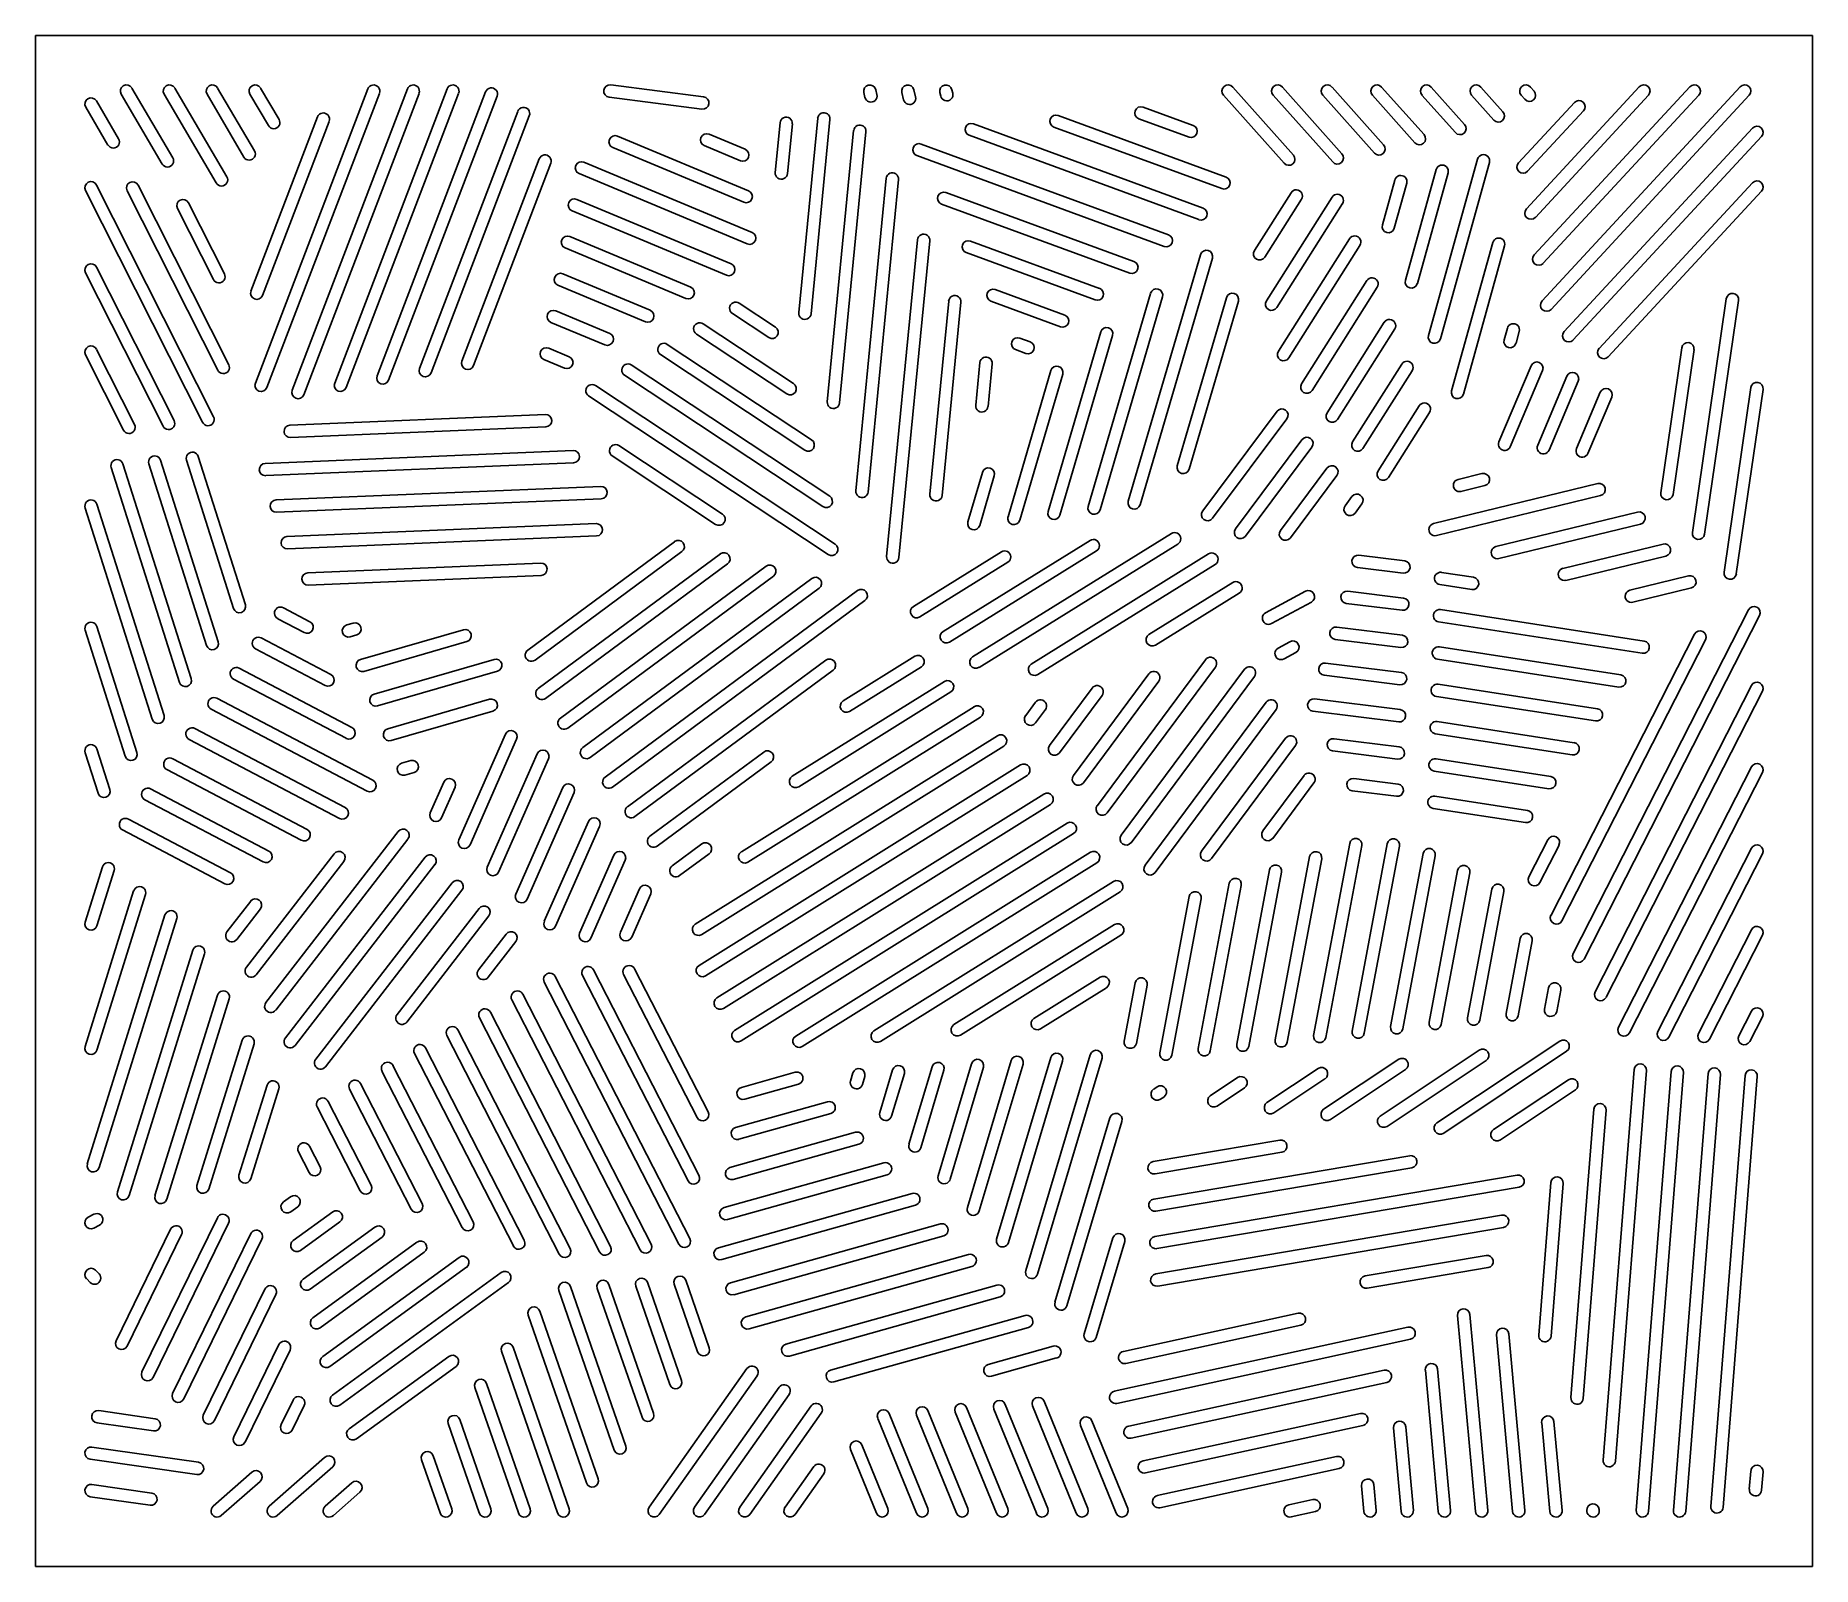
# Model space of a CAD drawing. Header units: inches. Extents: x 0 to 36, y 0 to 31.
import ezdxf

# ---------------------------------------------------------------- set-up
doc = ezdxf.new("R2010")
doc.units = ezdxf.units.IN
doc.layers.add('PROFILE', color=1, linetype='Continuous')
doc.layers.add('SLOTS', color=3, linetype='Continuous')

msp = doc.modelspace()

# ---------------------------------------------------------------- linework, layer by layer
at = {"layer": 'PROFILE'}
msp.add_lwpolyline([(0, 0), (36, 0), (36, 31), (0, 31)], close=True, dxfattribs=at)
at = {"layer": 'SLOTS'}
for p, q in [((1.949, 29.938), (2.78, 28.526)), ((2.819, 29.938), (3.875, 28.141)), ((3.689, 29.938), (4.437, 28.665)), ((4.454, 23.961), (6.732, 29.92)), ((4.559, 29.938), (4.933, 29.302)), ((5.202, 23.817), (7.535, 29.92)), ((6.061, 23.964), (8.338, 29.92)), ((11.652, 29.999), (13.533, 29.759)), ((17.023, 29.904), (17.046, 29.807)), ((17.794, 29.904), (17.829, 29.757)), ((18.565, 29.904), (18.582, 29.831)), ((24.255, 29.958), (25.485, 28.581)), ((25.261, 29.958), (26.467, 28.607)), ((26.266, 29.958), (27.311, 28.787)), ((27.271, 29.958), (28.131, 28.994)), ((28.276, 29.958), (28.951, 29.201)), ((29.281, 29.958), (29.73, 29.455)), ((30.204, 27.489), (32.492, 29.96)), ((30.286, 29.958), (30.36, 29.875)), ((30.363, 26.557), (33.514, 29.96)), ((30.523, 25.626), (34.536, 29.96)), ((1.468, 28.783), (1.017, 29.551)), ((1.233, 29.678), (1.684, 28.91)), ((2.564, 28.399), (1.734, 29.812)), ((3.66, 28.015), (2.604, 29.812)), ((4.222, 28.539), (3.474, 29.812)), ((4.718, 29.176), (4.344, 29.812)), ((6.966, 29.83), (4.688, 23.872)), ((7.769, 29.83), (5.435, 23.728)), ((8.572, 29.83), (6.295, 23.875)), ((6.92, 24.111), (9.118, 29.86)), ((9.352, 29.771), (7.154, 24.022)), ((13.501, 29.511), (11.621, 29.751)), ((16.803, 29.749), (16.78, 29.846)), ((17.586, 29.699), (17.551, 29.846)), ((18.339, 29.773), (18.322, 29.846)), ((22.437, 29.551), (23.455, 29.178)), ((25.298, 28.414), (24.069, 29.792)), ((26.28, 28.44), (25.074, 29.792)), ((27.125, 28.62), (26.079, 29.792)), ((27.945, 28.828), (27.084, 29.792)), ((28.765, 29.035), (28.089, 29.792)), ((29.543, 29.289), (29.095, 29.792)), ((30.045, 28.421), (31.176, 29.643)), ((30.174, 29.709), (30.1, 29.792)), ((32.675, 29.79), (30.388, 27.319)), ((33.698, 29.79), (30.547, 26.388)), ((34.72, 29.79), (30.706, 25.456)), ((4.365, 25.827), (5.712, 29.352)), ((5.946, 29.263), (4.598, 25.738)), ((7.779, 24.258), (9.77, 29.465)), ((10.004, 29.376), (8.013, 24.169)), ((14.986, 28.229), (15.084, 29.235)), ((15.333, 29.211), (15.235, 28.205)), ((15.463, 25.389), (15.846, 29.325)), ((16.095, 29.301), (15.712, 25.365)), ((19.001, 29.214), (23.655, 27.507)), ((20.719, 29.383), (24.121, 28.134)), ((23.369, 28.943), (22.351, 29.317)), ((31.359, 29.473), (30.228, 28.251)), ((11.79, 28.964), (14.446, 27.854)), ((13.646, 29.001), (14.375, 28.697)), ((16.041, 23.585), (16.575, 29.075)), ((16.824, 29.051), (16.29, 23.561)), ((17.944, 28.803), (22.954, 26.965)), ((23.569, 27.272), (18.915, 28.98)), ((24.035, 27.9), (20.633, 29.148)), ((30.971, 25.005), (34.783, 29.123)), ((34.967, 28.953), (31.154, 24.836)), ((8.639, 24.405), (10.205, 28.503)), ((14.349, 27.624), (11.693, 28.734)), ((14.279, 28.466), (13.549, 28.771)), ((22.868, 26.73), (17.858, 28.569)), ((28.221, 24.926), (29.214, 28.499)), ((10.439, 28.414), (8.872, 24.316)), ((14.42, 26.781), (11.011, 28.206)), ((11.108, 28.437), (14.516, 27.012)), ((16.619, 21.781), (17.235, 28.109)), ((17.484, 28.084), (16.868, 21.757)), ((27.754, 26.045), (28.377, 28.287)), ((28.618, 28.22), (27.995, 25.978)), ((29.455, 28.432), (28.462, 24.859)), ((3.383, 23.168), (1.013, 27.861)), ((1.237, 27.973), (3.607, 23.281)), ((3.691, 24.222), (1.855, 27.859)), ((2.078, 27.971), (3.914, 24.335)), ((18.443, 27.821), (22.254, 26.423)), ((24.695, 26.646), (25.436, 27.818)), ((24.937, 25.626), (26.267, 27.729)), ((27.287, 27.165), (27.54, 28.075)), ((27.78, 28.008), (27.527, 27.098)), ((31.679, 24.666), (34.783, 28.019)), ((34.967, 27.849), (31.862, 24.497)), ((3.603, 26.061), (2.876, 27.501)), ((3.099, 27.613), (3.826, 26.173)), ((13.996, 26.145), (10.869, 27.453)), ((10.965, 27.683), (14.093, 26.376)), ((22.168, 26.188), (18.357, 27.586)), ((25.647, 27.684), (24.906, 26.512)), ((26.479, 27.596), (25.149, 25.492)), ((13.176, 25.675), (10.727, 26.699)), ((10.823, 26.93), (13.273, 25.906)), ((17.243, 20.453), (17.867, 26.865)), ((18.116, 26.841), (17.492, 20.429)), ((18.943, 26.839), (21.553, 25.881)), ((25.18, 24.606), (26.62, 26.884)), ((26.831, 26.75), (25.391, 24.472)), ((28.688, 23.806), (29.522, 26.807)), ((29.763, 26.74), (28.929, 23.739)), ((1.237, 26.31), (2.806, 23.202)), ((21.467, 25.646), (18.857, 26.604)), ((22.138, 21.569), (23.602, 26.562)), ((23.842, 26.491), (22.378, 21.499)), ((2.583, 23.089), (1.013, 26.197)), ((12.356, 25.205), (10.584, 25.946)), ((10.681, 26.176), (12.452, 25.436)), ((25.65, 23.946), (26.973, 26.038)), ((14.256, 25.582), (14.992, 25.095)), ((18.119, 21.713), (18.5, 25.622)), ((18.749, 25.598), (18.368, 21.688)), ((20.767, 25.105), (19.357, 25.622)), ((19.443, 25.857), (20.853, 25.339)), ((21.326, 21.465), (22.592, 25.78)), ((22.832, 25.71), (21.566, 21.394)), ((23.131, 22.288), (24.129, 25.692)), ((24.369, 25.621), (23.371, 22.218)), ((27.184, 25.904), (25.861, 23.813)), ((33.569, 20.938), (34.254, 25.671)), ((34.502, 25.636), (33.816, 20.902)), ((10.539, 25.423), (11.632, 24.966)), ((14.855, 24.886), (14.118, 25.373)), ((11.536, 24.735), (10.442, 25.192)), ((15.22, 23.745), (13.389, 24.956)), ((13.527, 25.164), (15.358, 23.954)), ((19.942, 24.874), (20.152, 24.797)), ((20.514, 21.36), (21.581, 24.998)), ((21.821, 24.928), (20.754, 21.29)), ((26.166, 23.359), (27.325, 25.193)), ((27.537, 25.059), (26.378, 23.226)), ((29.753, 24.836), (29.819, 25.073)), ((30.06, 25.006), (29.994, 24.769)), ((1.783, 23.01), (1.013, 24.533)), ((1.237, 24.646), (2.006, 23.123)), ((10.396, 24.67), (10.812, 24.496)), ((15.586, 22.604), (12.661, 24.539)), ((12.799, 24.747), (15.724, 22.813)), ((20.066, 24.563), (19.856, 24.64)), ((32.927, 21.743), (33.353, 24.677)), ((33.6, 24.641), (33.175, 21.707)), ((10.715, 24.265), (10.3, 24.439)), ((15.951, 21.463), (11.932, 24.121)), ((12.07, 24.33), (16.089, 21.672)), ((19.048, 23.513), (19.132, 24.378)), ((19.381, 24.354), (19.297, 23.489)), ((19.702, 21.255), (20.57, 24.216)), ((20.81, 24.146), (19.941, 21.185)), ((26.682, 22.772), (27.678, 24.347)), ((27.889, 24.213), (26.894, 22.639)), ((29.647, 22.772), (30.3, 24.314)), ((30.531, 24.216), (29.878, 22.674)), ((11.342, 23.912), (16.199, 20.7)), ((30.433, 22.704), (31.025, 24.101)), ((31.255, 24.003), (30.663, 22.606)), ((31.219, 22.636), (31.702, 23.777)), ((34.21, 20.133), (34.751, 23.87)), ((34.999, 23.834), (34.457, 20.097)), ((16.061, 20.492), (11.204, 23.704)), ((27.199, 22.185), (28.031, 23.501)), ((31.932, 23.679), (31.449, 22.538)), ((5.154, 23.109), (10.329, 23.326)), ((10.339, 23.076), (5.164, 22.859)), ((23.646, 21.374), (25.152, 23.391)), ((25.352, 23.241), (23.846, 21.225)), ((28.242, 23.368), (27.41, 22.052)), ((11.82, 22.697), (13.917, 21.31)), ((24.311, 21.011), (25.658, 22.815)), ((1.771, 22.327), (3.153, 17.978)), ((3.464, 18.65), (2.296, 22.326)), ((2.534, 22.402), (3.702, 18.726)), ((4.013, 19.398), (3.059, 22.402)), ((3.297, 22.477), (4.251, 19.474)), ((4.653, 22.337), (10.89, 22.599)), ((10.9, 22.349), (4.664, 22.088)), ((13.779, 21.102), (11.682, 22.488)), ((25.858, 22.666), (24.511, 20.861)), ((2.914, 17.902), (1.533, 22.251)), ((18.889, 21.15), (19.184, 22.155)), ((19.424, 22.084), (19.129, 21.08)), ((25.222, 20.978), (26.164, 22.24)), ((26.365, 22.09), (25.422, 20.828)), ((28.82, 22.011), (29.304, 22.129)), ((4.873, 21.596), (11.451, 21.871)), ((11.462, 21.622), (4.884, 21.346)), ((26.532, 21.479), (26.671, 21.664)), ((28.324, 21.119), (31.649, 21.926)), ((31.708, 21.683), (28.383, 20.876)), ((29.363, 21.886), (28.879, 21.768)), ((2.365, 17.154), (1.006, 21.433)), ((1.244, 21.509), (2.603, 17.229)), ((26.871, 21.515), (26.732, 21.329)), ((29.587, 20.654), (32.458, 21.351)), ((5.093, 20.854), (11.357, 21.117)), ((18.985, 18.419), (23.011, 20.916)), ((32.517, 21.108), (29.646, 20.411)), ((11.368, 20.867), (5.104, 20.605)), ((9.971, 18.554), (12.947, 20.751)), ((13.095, 20.55), (10.119, 18.353)), ((17.785, 19.44), (19.568, 20.546)), ((18.385, 18.929), (21.364, 20.777)), ((21.496, 20.565), (18.517, 18.717)), ((23.143, 20.704), (19.117, 18.206)), ((30.943, 20.211), (32.973, 20.704)), ((5.514, 20.121), (10.233, 20.319)), ((10.184, 17.779), (13.874, 20.503)), ((14.022, 20.302), (10.333, 17.578)), ((10.634, 17.179), (14.801, 20.256)), ((19.7, 20.333), (17.917, 19.227)), ((20.174, 18.274), (23.767, 20.503)), ((23.899, 20.291), (20.305, 18.061)), ((27.708, 20.114), (26.78, 20.229)), ((26.81, 20.477), (27.739, 20.362)), ((33.032, 20.461), (31.002, 19.968)), ((10.243, 20.069), (5.525, 19.872)), ((14.949, 20.054), (10.782, 16.978)), ((11.087, 16.581), (15.728, 20.008)), ((15.876, 19.807), (11.235, 16.38)), ((22.558, 18.87), (24.256, 19.923)), ((29.096, 19.783), (28.448, 19.883)), ((28.486, 20.13), (29.134, 20.03)), ((32.3, 19.769), (33.488, 20.057)), ((33.547, 19.814), (32.359, 19.526)), ((11.54, 15.983), (16.655, 19.76)), ((16.803, 19.559), (11.688, 15.782)), ((24.387, 19.711), (22.689, 18.658)), ((24.921, 19.312), (25.73, 19.749)), ((25.849, 19.529), (25.04, 19.092)), ((27.685, 19.361), (26.555, 19.501)), ((26.585, 19.749), (27.716, 19.609)), ((5.444, 18.91), (4.907, 19.192)), ((5.023, 19.414), (5.56, 19.131)), ((6.304, 19.065), (6.437, 19.104)), ((32.551, 18.492), (28.425, 19.128)), ((28.463, 19.375), (32.59, 18.739)), ((31.149, 12.413), (34.705, 19.372)), ((34.928, 19.258), (31.372, 12.299)), ((1.816, 16.406), (1.006, 18.956)), ((1.244, 19.031), (2.054, 16.481)), ((4.574, 18.802), (5.985, 18.061)), ((6.507, 18.864), (6.374, 18.825)), ((6.582, 18.365), (8.67, 18.969)), ((8.739, 18.729), (6.651, 18.125)), ((25.175, 18.597), (25.414, 18.726)), ((27.663, 18.608), (26.33, 18.773)), ((26.361, 19.021), (27.694, 18.856)), ((30.703, 13.188), (33.61, 18.878)), ((33.833, 18.764), (30.925, 13.074)), ((5.869, 17.839), (4.458, 18.581)), ((6.86, 17.664), (9.289, 18.368)), ((16.361, 17.525), (17.814, 18.43)), ((21.512, 15.411), (23.703, 18.36)), ((25.533, 18.506), (25.294, 18.377)), ((32.078, 17.806), (28.403, 18.372)), ((28.441, 18.619), (32.116, 18.053)), ((4.125, 18.191), (6.409, 16.99)), ((9.358, 18.128), (6.929, 17.424)), ((11.993, 15.385), (16.009, 18.351)), ((16.158, 18.15), (12.141, 15.184)), ((17.946, 18.218), (16.493, 17.313)), ((21.028, 16.018), (22.555, 18.073)), ((23.903, 18.211), (21.713, 15.262)), ((21.996, 14.805), (24.495, 18.169)), ((24.696, 18.02), (22.197, 14.656)), ((27.64, 17.855), (26.105, 18.045)), ((26.136, 18.294), (27.671, 18.103)), ((6.293, 16.769), (4.009, 17.97)), ((15.331, 16), (18.413, 17.92)), ((18.546, 17.708), (15.463, 15.788)), ((20.544, 16.624), (21.408, 17.786)), ((22.756, 17.924), (21.229, 15.868)), ((28.418, 17.864), (31.643, 17.367)), ((31.596, 11.638), (34.764, 17.839)), ((34.986, 17.725), (31.818, 11.525)), ((6.718, 15.698), (3.56, 17.358)), ((3.676, 17.58), (6.834, 15.919)), ((7.137, 16.964), (9.198, 17.561)), ((9.267, 17.321), (7.207, 16.724)), ((14.3, 14.474), (19.013, 17.41)), ((20.06, 17.23), (20.26, 17.499)), ((20.461, 17.35), (20.261, 17.081)), ((21.608, 17.637), (20.745, 16.475)), ((22.48, 14.199), (24.933, 17.501)), ((25.134, 17.352), (22.681, 14.05)), ((27.618, 17.102), (25.88, 17.318)), ((25.911, 17.566), (27.649, 17.35)), ((31.605, 17.12), (28.38, 17.617)), ((3.228, 16.968), (6.275, 15.366)), ((19.145, 17.198), (14.432, 14.262)), ((28.396, 17.109), (31.17, 16.681)), ((6.159, 15.145), (3.111, 16.747)), ((8.575, 14.711), (9.519, 16.852)), ((9.747, 16.752), (8.804, 14.61)), ((13.366, 13.008), (19.486, 16.821)), ((19.618, 16.609), (13.498, 12.796)), ((23.624, 14.482), (25.326, 16.772)), ((25.526, 16.623), (23.825, 14.333)), ((26.308, 16.761), (27.626, 16.597)), ((31.132, 16.434), (28.358, 16.861)), ((1.267, 15.657), (1.006, 16.478)), ((1.244, 16.554), (1.505, 15.733)), ((2.779, 16.357), (5.5, 14.926)), ((7.415, 16.264), (7.6, 16.317)), ((9.153, 14.162), (10.163, 16.455)), ((10.392, 16.354), (9.381, 14.061)), ((12.446, 14.788), (14.753, 16.491)), ((14.902, 16.29), (12.594, 14.587)), ((13.442, 12.172), (19.957, 16.231)), ((27.596, 16.349), (26.277, 16.513)), ((28.373, 16.353), (30.697, 15.995)), ((5.384, 14.705), (2.663, 16.136)), ((7.669, 16.077), (7.485, 16.024)), ((7.997, 15.26), (8.271, 15.882)), ((20.089, 16.019), (13.574, 11.96)), ((24.864, 14.893), (25.699, 16.017)), ((25.9, 15.868), (25.065, 14.744)), ((26.706, 15.955), (27.604, 15.844)), ((30.659, 15.748), (28.335, 16.106)), ((32.07, 10.919), (34.764, 16.19)), ((34.986, 16.077), (32.293, 10.805)), ((4.609, 14.265), (2.214, 15.524)), ((2.33, 15.746), (4.725, 14.486)), ((8.5, 15.781), (8.226, 15.159)), ((9.73, 13.614), (10.681, 15.771)), ((10.91, 15.67), (9.959, 13.513)), ((13.803, 11.513), (20.428, 15.641)), ((27.573, 15.596), (26.675, 15.707)), ((28.351, 15.598), (30.224, 15.309)), ((1.881, 15.134), (3.95, 14.046)), ((20.56, 15.429), (13.935, 11.301)), ((30.186, 15.062), (28.313, 15.351)), ((3.834, 13.825), (1.765, 14.913)), ((4.667, 11.418), (7.348, 14.883)), ((10.308, 13.065), (11.2, 15.087)), ((11.428, 14.987), (10.537, 12.964)), ((14.164, 10.854), (20.899, 15.051)), ((21.032, 14.839), (14.296, 10.642)), ((4.272, 12.134), (6.049, 14.431)), ((7.545, 14.73), (4.865, 11.265)), ((11.022, 12.824), (11.718, 14.404)), ((12.899, 14.19), (13.497, 14.632)), ((13.646, 14.431), (13.047, 13.989)), ((15.4, 10.741), (21.371, 14.461)), ((25.894, 10.754), (26.625, 14.642)), ((26.87, 14.596), (26.14, 10.708)), ((26.674, 10.842), (27.386, 14.632)), ((27.632, 14.586), (26.92, 10.796)), ((27.454, 10.931), (28.113, 14.438)), ((30.256, 13.962), (30.642, 14.717)), ((30.865, 14.603), (30.479, 13.849)), ((32.869, 10.834), (34.764, 14.542)), ((34.986, 14.428), (33.092, 10.72)), ((1.006, 13.048), (1.354, 14.165)), ((1.593, 14.091), (1.244, 12.973)), ((6.247, 14.278), (4.47, 11.981)), ((5.061, 10.702), (7.894, 14.364)), ((8.092, 14.211), (5.259, 10.549)), ((11.947, 14.303), (11.25, 12.723)), ((21.503, 14.249), (15.533, 10.529)), ((24.335, 10.577), (24.997, 14.103)), ((25.243, 14.057), (24.58, 10.531)), ((25.114, 10.665), (25.811, 14.373)), ((26.057, 14.327), (25.36, 10.619)), ((28.359, 14.392), (27.699, 10.885)), ((28.233, 11.019), (28.811, 14.094)), ((29.057, 14.047), (28.479, 10.973)), ((5.676, 10.271), (8.441, 13.845)), ((8.639, 13.692), (5.874, 10.118)), ((11.849, 12.842), (12.236, 13.72)), ((16.984, 10.844), (21.842, 13.871)), ((23.555, 10.488), (24.183, 13.833)), ((24.429, 13.787), (23.801, 10.442)), ((29.013, 11.108), (29.503, 13.714)), ((1.006, 10.529), (1.988, 13.679)), ((2.227, 13.604), (1.244, 10.455)), ((3.878, 12.849), (4.359, 13.471)), ((7.325, 11.177), (8.988, 13.326)), ((12.465, 13.619), (12.078, 12.741)), ((21.974, 13.659), (17.116, 10.632)), ((22.775, 10.4), (23.37, 13.563)), ((23.615, 13.517), (23.021, 10.354)), ((29.749, 13.668), (29.259, 11.061)), ((1.049, 8.151), (2.622, 13.193)), ((2.861, 13.118), (1.288, 8.076)), ((4.556, 13.318), (4.076, 12.696)), ((9.185, 13.173), (7.523, 11.024)), ((18.606, 10.971), (21.859, 12.998)), ((8.974, 12.083), (9.534, 12.806)), ((9.732, 12.653), (9.172, 11.93)), ((21.991, 12.786), (18.738, 10.759)), ((29.793, 11.196), (30.078, 12.715)), ((30.324, 12.669), (30.039, 11.15)), ((33.689, 10.79), (34.764, 12.894)), ((34.986, 12.78), (33.912, 10.677)), ((1.658, 7.583), (3.185, 12.477)), ((3.423, 12.403), (1.896, 7.509)), ((10.53, 11.947), (13.257, 6.639)), ((13.219, 7.807), (11.081, 11.967)), ((11.304, 12.081), (13.441, 7.921)), ((13.403, 9.089), (11.915, 11.986)), ((12.138, 12.1), (13.625, 9.204)), ((20.228, 11.098), (21.566, 11.932)), ((2.42, 7.509), (3.686, 11.567)), ((9.872, 11.586), (12.471, 6.527)), ((13.034, 6.524), (10.307, 11.833)), ((21.698, 11.72), (20.36, 10.886)), ((22.057, 10.638), (22.278, 11.817)), ((22.524, 11.771), (22.303, 10.592)), ((30.573, 11.285), (30.654, 11.717)), ((30.9, 11.67), (30.818, 11.238)), ((3.925, 11.492), (2.659, 7.434)), ((9.215, 11.224), (11.651, 6.482)), ((12.249, 6.412), (9.65, 11.471)), ((34.509, 10.747), (34.764, 11.245)), ((8.557, 10.863), (10.831, 6.437)), ((11.429, 6.368), (8.992, 11.11)), ((34.986, 11.131), (34.732, 10.633)), ((3.271, 7.717), (4.188, 10.656)), ((4.427, 10.582), (3.51, 7.643)), ((7.899, 10.502), (9.902, 6.604)), ((10.608, 6.323), (8.335, 10.749)), ((27.244, 9.12), (29.25, 10.455)), ((28.392, 8.983), (30.881, 10.64)), ((7.242, 10.141), (8.868, 6.976)), ((9.68, 6.49), (7.677, 10.388)), ((17.696, 8.55), (18.163, 10.118)), ((18.288, 7.91), (18.965, 10.181)), ((19.204, 10.109), (18.527, 7.839)), ((18.879, 7.27), (19.766, 10.243)), ((20.006, 10.172), (19.119, 7.199)), ((19.471, 6.63), (20.567, 10.306)), ((20.807, 10.235), (19.711, 6.559)), ((20.063, 5.99), (21.367, 10.363)), ((21.607, 10.292), (20.302, 5.919)), ((24.948, 9.394), (25.986, 10.084)), ((26.096, 9.257), (27.618, 10.269)), ((29.388, 10.246), (27.383, 8.912)), ((31.02, 10.432), (28.531, 8.775)), ((4.121, 7.925), (4.69, 9.746)), ((6.584, 9.779), (7.833, 7.348)), ((8.645, 6.861), (7.019, 10.026)), ((14.301, 9.701), (15.39, 10.006)), ((15.457, 9.765), (14.368, 9.46)), ((16.512, 9.83), (16.561, 9.993)), ((16.8, 9.921), (16.752, 9.759)), ((17.104, 9.19), (17.362, 10.055)), ((17.602, 9.984), (17.344, 9.119)), ((18.403, 10.047), (17.935, 8.479)), ((23.801, 9.531), (24.354, 9.899)), ((26.124, 9.876), (25.087, 9.186)), ((27.756, 10.061), (26.235, 9.049)), ((29.54, 8.846), (31.058, 9.856)), ((31.758, 2.153), (32.386, 10.061)), ((32.635, 10.041), (32.008, 2.133)), ((32.43, 1.135), (33.135, 10.021)), ((33.384, 10.001), (32.679, 1.115)), ((33.182, 1.135), (33.884, 9.981)), ((34.134, 9.961), (33.432, 1.115)), ((33.941, 1.216), (34.634, 9.941)), ((34.883, 9.921), (34.19, 1.196)), ((4.928, 9.672), (4.36, 7.851)), ((5.927, 9.418), (6.799, 7.719)), ((7.611, 7.233), (6.362, 9.665)), ((14.184, 8.889), (16.044, 9.41)), ((22.653, 9.668), (22.722, 9.714)), ((22.861, 9.506), (22.791, 9.46)), ((24.492, 9.691), (23.939, 9.323)), ((31.196, 9.648), (29.678, 8.638)), ((6.577, 7.605), (5.704, 9.304)), ((16.111, 9.17), (14.251, 8.649)), ((20.654, 5.35), (21.768, 9.084)), ((22.008, 9.013), (20.894, 5.279)), ((31.107, 3.419), (31.57, 9.257)), ((31.819, 9.237), (31.356, 3.399)), ((14.067, 8.078), (16.615, 8.792)), ((5.543, 7.977), (5.327, 8.397)), ((5.549, 8.511), (5.765, 8.091)), ((16.683, 8.551), (14.135, 7.837)), ((22.641, 8.197), (25.209, 8.632)), ((22.659, 7.439), (27.842, 8.318)), ((25.25, 8.386), (22.682, 7.95)), ((13.951, 7.266), (17.187, 8.173)), ((17.255, 7.932), (14.018, 7.025)), ((22.677, 6.682), (30.015, 7.926)), ((27.883, 8.072), (22.7, 7.193)), ((30.057, 7.68), (22.718, 6.435)), ((30.455, 4.684), (30.7, 7.772)), ((30.949, 7.752), (30.704, 4.664)), ((5.022, 7.382), (5.167, 7.487)), ((5.314, 7.285), (5.169, 7.18)), ((13.834, 6.455), (17.759, 7.554)), ((17.827, 7.314), (13.901, 6.214)), ((1.068, 7.073), (1.183, 7.132)), ((1.298, 6.91), (1.182, 6.85)), ((2.156, 3.938), (3.684, 7.062)), ((3.909, 6.952), (2.381, 3.828)), ((5.221, 6.6), (6.021, 7.18)), ((6.167, 6.978), (5.368, 6.397)), ((5.42, 5.817), (6.874, 6.873)), ((14.078, 5.744), (18.331, 6.936)), ((22.695, 5.924), (29.701, 7.112)), ((29.743, 6.866), (22.736, 5.677)), ((1.631, 4.571), (2.736, 6.83)), ((2.96, 6.72), (1.855, 4.461)), ((2.777, 3.5), (4.361, 6.739)), ((4.586, 6.629), (3.002, 3.391)), ((7.021, 6.671), (5.567, 5.615)), ((5.619, 5.035), (7.728, 6.566)), ((18.399, 6.695), (14.145, 5.503)), ((21.246, 4.71), (21.826, 6.654)), ((22.066, 6.582), (21.486, 4.638)), ((7.875, 6.364), (5.766, 4.833)), ((5.818, 4.252), (8.582, 6.259)), ((14.388, 5.052), (18.903, 6.317)), ((26.938, 5.883), (29.387, 6.298)), ((1.109, 5.751), (1.036, 5.826)), ((1.214, 6), (1.288, 5.926)), ((8.729, 6.057), (5.964, 4.05)), ((6.016, 3.47), (9.436, 5.952)), ((13.175, 5.797), (13.65, 4.429)), ((18.971, 6.076), (14.455, 4.811)), ((29.429, 6.052), (26.979, 5.636)), ((3.398, 3.063), (4.647, 5.616)), ((4.871, 5.506), (3.623, 2.953)), ((9.583, 5.75), (6.163, 3.268)), ((11.723, 2.356), (10.601, 5.588)), ((10.837, 5.67), (11.959, 2.438)), ((12.287, 3.02), (11.38, 5.63)), ((11.616, 5.712), (12.523, 3.102)), ((12.85, 3.683), (12.159, 5.673)), ((12.395, 5.755), (13.086, 3.765)), ((13.414, 4.347), (12.938, 5.715)), ((15.204, 4.502), (19.475, 5.699)), ((19.543, 5.458), (15.272, 4.261)), ((11.16, 1.692), (9.981, 5.088)), ((10.217, 5.17), (11.396, 1.774)), ((16.108, 3.976), (20.047, 5.08)), ((22.039, 4.354), (25.581, 5.127)), ((29.172, 1.114), (28.809, 5.081)), ((29.058, 5.104), (29.421, 1.136)), ((20.114, 4.839), (16.176, 3.736)), ((21.856, 3.546), (27.804, 4.845)), ((25.635, 4.883), (22.092, 4.11)), ((29.925, 1.114), (29.598, 4.688)), ((29.847, 4.711), (30.174, 1.136)), ((4.019, 2.626), (4.932, 4.492)), ((5.157, 4.382), (4.244, 2.516)), ((10.577, 1.084), (9.441, 4.356)), ((9.677, 4.438), (10.813, 1.166)), ((19.301, 4.092), (20.619, 4.461)), ((27.858, 4.601), (21.91, 3.302)), ((6.353, 2.787), (8.373, 4.254)), ((8.52, 4.051), (6.5, 2.585)), ((12.43, 1.197), (14.413, 4.006)), ((20.686, 4.221), (19.368, 3.851)), ((22.147, 2.842), (27.323, 3.972)), ((28.419, 1.114), (28.157, 3.976)), ((28.406, 3.999), (28.668, 1.136)), ((9.783, 1.084), (8.901, 3.624)), ((9.137, 3.706), (10.019, 1.166)), ((14.617, 3.862), (12.634, 1.053)), ((13.348, 1.197), (15.064, 3.628)), ((27.376, 3.728), (22.2, 2.598)), ((4.975, 2.872), (5.218, 3.369)), ((5.442, 3.259), (5.199, 2.762)), ((15.268, 3.484), (13.552, 1.053)), ((14.266, 1.197), (15.715, 3.25)), ((19.647, 3.282), (20.507, 1.172)), ((21.086, 1.078), (20.2, 3.251)), ((20.432, 3.345), (21.317, 1.172)), ((2.39, 2.744), (1.245, 2.908)), ((1.28, 3.155), (2.425, 2.992)), ((8.989, 1.084), (8.361, 2.893)), ((8.597, 2.975), (9.225, 1.166)), ((15.919, 3.105), (14.47, 1.053)), ((17.846, 1.078), (17.063, 2.999)), ((17.295, 3.094), (18.078, 1.172)), ((18.656, 1.078), (17.847, 3.062)), ((18.079, 3.157), (18.887, 1.172)), ((19.466, 1.078), (18.632, 3.125)), ((18.863, 3.219), (19.697, 1.172)), ((20.276, 1.078), (19.416, 3.188)), ((21.402, 2.951), (22.127, 1.172)), ((22.437, 2.138), (26.841, 3.099)), ((30.678, 1.114), (30.514, 2.91)), ((30.763, 2.933), (30.927, 1.136)), ((21.895, 1.078), (21.171, 2.856)), ((26.894, 2.855), (22.49, 1.894)), ((27.666, 1.114), (27.511, 2.805)), ((27.76, 2.828), (27.915, 1.136)), ((3.265, 1.861), (1.107, 2.17)), ((1.143, 2.417), (3.3, 2.109)), ((4.733, 1.219), (5.857, 2.208)), ((8.195, 1.084), (7.821, 2.161)), ((8.057, 2.243), (8.431, 1.166)), ((17.036, 1.078), (16.51, 2.369)), ((16.741, 2.463), (17.268, 1.172)), ((22.727, 1.434), (26.359, 2.227)), ((3.598, 1.219), (4.384, 1.91)), ((6.022, 2.02), (4.898, 1.031)), ((15.184, 1.197), (15.765, 2.021)), ((15.97, 1.877), (15.388, 1.053)), ((26.413, 1.982), (22.781, 1.189)), ((34.721, 1.562), (34.75, 1.932)), ((35, 1.913), (34.97, 1.542)), ((1.143, 1.66), (2.355, 1.486)), ((4.549, 1.723), (3.763, 1.031)), ((5.869, 1.219), (6.407, 1.693)), ((6.573, 1.505), (6.034, 1.031)), ((26.913, 1.114), (26.865, 1.634)), ((27.114, 1.657), (27.162, 1.136)), ((2.32, 1.239), (1.107, 1.412)), ((25.389, 1.247), (25.878, 1.354)), ((25.931, 1.11), (25.442, 1.003)), ((31.432, 1.114), (31.43, 1.132)), ((31.679, 1.155), (31.681, 1.136))]:
    msp.add_line(p, q, dxfattribs=at)
for centre, start, end in [((1.842, 29.875), 30.4415, 210.4415), ((2.712, 29.875), 30.4415, 210.4415), ((3.582, 29.875), 30.4415, 210.4415), ((4.451, 29.875), 30.4415, 210.4415), ((6.849, 29.875), -20.9232, 159.0768), ((7.652, 29.875), -20.9232, 159.0768), ((8.455, 29.875), -20.9232, 159.0768), ((9.235, 29.816), -20.9232, 159.0768), ((11.637, 29.875), 82.7181, 262.7181), ((16.901, 29.875), 13.3827, 193.3827), ((17.672, 29.875), 13.3827, 193.3827), ((18.443, 29.875), 13.3827, 193.3827), ((24.162, 29.875), 41.7404, 221.7404), ((25.167, 29.875), 41.7404, 221.7404), ((26.172, 29.875), 41.7404, 221.7404), ((27.178, 29.875), 41.7404, 221.7404), ((28.183, 29.875), 41.7404, 221.7404), ((29.188, 29.875), 41.7404, 221.7404), ((30.193, 29.875), 41.7404, 221.7404), ((32.584, 29.875), -42.7997, 137.2003), ((33.606, 29.875), -42.7997, 137.2003), ((34.628, 29.875), -42.7997, 137.2003), ((1.125, 29.614), 30.4415, 210.4415), ((9.887, 29.421), -20.9232, 159.0768), ((13.517, 29.635), 262.7181, 442.7181), ((16.924, 29.778), -166.6173, 13.3827), ((17.707, 29.728), -166.6173, 13.3827), ((18.461, 29.802), -166.6173, 13.3827), ((22.394, 29.434), 69.8502, 249.8502), ((30.267, 29.792), -138.2596, 41.7404), ((31.268, 29.558), -42.7997, 137.2003), ((4.825, 29.239), 210.4415, 390.4415), ((5.829, 29.308), -20.9232, 159.0768), ((15.208, 29.223), -5.5592, 174.4408), ((15.97, 29.313), -5.5592, 174.4408), ((16.7, 29.063), -5.5592, 174.4408), ((18.958, 29.097), 69.8502, 249.8502), ((20.676, 29.265), 69.8502, 249.8502), ((23.412, 29.06), -110.1498, 69.8502), ((28.858, 29.118), -138.2596, 41.7404), ((29.637, 29.372), -138.2596, 41.7404), ((34.875, 29.038), -42.7997, 137.2003), ((1.576, 28.847), 210.4415, 390.4415), ((11.741, 28.849), 67.3155, 247.3155), ((13.597, 28.886), 67.3155, 247.3155), ((17.901, 28.686), 69.8502, 249.8502), ((28.038, 28.911), -138.2596, 41.7404), ((2.672, 28.462), 210.4415, 390.4415), ((4.33, 28.602), 210.4415, 390.4415), ((10.322, 28.458), -20.9232, 159.0768), ((11.059, 28.321), 67.3155, 247.3155), ((14.327, 28.581), 247.3155, 427.3155), ((25.391, 28.497), -138.2596, 41.7404), ((26.373, 28.523), -138.2596, 41.7404), ((27.218, 28.703), -138.2596, 41.7404), ((29.335, 28.465), -15.5384, 164.4616), ((3.768, 28.078), 210.4415, 390.4415), ((15.11, 28.217), 174.4408, 354.4408), ((17.359, 28.097), -5.5592, 174.4408), ((24.078, 28.017), -110.1498, 69.8502), ((27.66, 28.042), -15.5384, 164.4616), ((28.497, 28.253), -15.5384, 164.4616), ((30.137, 28.336), -222.7997, -42.7997), ((1.125, 27.917), 26.7977, 206.7977), ((1.966, 27.915), 26.7977, 206.7977), ((14.398, 27.739), 247.3155, 427.3155), ((18.4, 27.704), 69.8502, 249.8502), ((25.542, 27.751), -32.3059, 147.6941), ((26.373, 27.662), -32.3059, 147.6941), ((34.875, 27.934), -42.7997, 137.2003), ((2.987, 27.557), 26.7977, 206.7977), ((10.917, 27.568), 67.3155, 247.3155), ((23.612, 27.389), -110.1498, 69.8502), ((30.296, 27.404), -222.7997, -42.7997), ((14.468, 26.897), 247.3155, 427.3155), ((27.407, 27.132), 164.4616, 344.4616), ((10.775, 26.814), 67.3155, 247.3155), ((17.992, 26.853), -5.5592, 174.4408), ((18.9, 26.721), 69.8502, 249.8502), ((22.911, 26.847), -110.1498, 69.8502), ((23.722, 26.527), -16.344, 163.656), ((24.8, 26.579), 147.6941, 327.6941), ((26.726, 26.817), -32.3059, 147.6941), ((29.643, 26.774), -15.5384, 164.4616), ((1.125, 26.253), 26.7977, 206.7977), ((14.045, 26.261), 247.3155, 427.3155), ((22.211, 26.306), -110.1498, 69.8502), ((30.455, 26.472), -222.7997, -42.7997), ((3.715, 26.117), 206.7977, 386.7977), ((10.633, 26.061), 67.3155, 247.3155), ((27.078, 25.971), -32.3059, 147.6941), ((27.874, 26.012), 164.4616, 344.4616), ((4.482, 25.783), -200.9232, -20.9232), ((13.224, 25.791), 247.3155, 427.3155), ((14.187, 25.478), 56.5233, 236.5233), ((18.624, 25.61), -5.5592, 174.4408), ((19.4, 25.739), 69.8502, 249.8502), ((21.51, 25.764), -110.1498, 69.8502), ((22.712, 25.745), -16.344, 163.656), ((24.249, 25.657), -16.344, 163.656), ((25.043, 25.559), 147.6941, 327.6941), ((30.614, 25.541), -222.7997, -42.7997), ((34.378, 25.653), -8.2425, 171.7575), ((10.49, 25.308), 67.3155, 247.3155), ((12.404, 25.321), 247.3155, 427.3155), ((15.587, 25.377), 174.4408, 354.4408), ((20.81, 25.222), -110.1498, 69.8502), ((27.431, 25.126), -32.3059, 147.6941), ((11.584, 24.851), 247.3155, 427.3155), ((13.458, 25.06), 56.5233, 236.5233), ((14.924, 24.99), 236.5233, 416.5233), ((19.899, 24.757), 69.8502, 249.8502), ((21.701, 24.963), -16.344, 163.656), ((28.341, 24.892), 164.4616, 344.4616), ((29.939, 25.04), -15.5384, 164.4616), ((31.062, 24.92), -222.7997, -42.7997), ((1.125, 24.59), 26.7977, 206.7977), ((10.348, 24.554), 67.3155, 247.3155), ((10.764, 24.381), 247.3155, 427.3155), ((12.73, 24.643), 56.5233, 236.5233), ((19.257, 24.366), -5.5592, 174.4408), ((20.109, 24.68), -110.1498, 69.8502), ((25.285, 24.539), 147.6941, 327.6941), ((29.873, 24.803), 164.4616, 344.4616), ((31.771, 24.582), -222.7997, -42.7997), ((33.476, 24.659), -8.2425, 171.7575), ((3.803, 24.279), 206.7977, 386.7977), ((7.896, 24.214), -200.9232, -20.9232), ((8.755, 24.361), -200.9232, -20.9232), ((12.001, 24.225), 56.5233, 236.5233), ((20.69, 24.181), -16.344, 163.656), ((27.784, 24.28), -32.3059, 147.6941), ((30.416, 24.265), -22.9514, 157.0486), ((31.14, 24.052), -22.9514, 157.0486), ((4.571, 23.917), -200.9232, -20.9232), ((5.319, 23.772), -200.9232, -20.9232), ((6.178, 23.919), -200.9232, -20.9232), ((7.037, 24.066), -200.9232, -20.9232), ((11.273, 23.808), 56.5233, 236.5233), ((15.289, 23.849), 236.5233, 416.5233), ((25.756, 23.879), 147.6941, 327.6941), ((28.808, 23.772), 164.4616, 344.4616), ((31.817, 23.728), -22.9514, 157.0486), ((34.875, 23.852), -8.2425, 171.7575), ((16.165, 23.573), 174.4408, 354.4408), ((19.172, 23.501), 174.4408, 354.4408), ((25.252, 23.316), -36.7517, 143.2483), ((28.137, 23.435), -32.3059, 147.6941), ((1.894, 23.067), 206.7977, 386.7977), ((2.695, 23.146), 206.7977, 386.7977), ((3.495, 23.225), 206.7977, 386.7977), ((5.159, 22.984), 92.3987, 272.3987), ((10.334, 23.201), -87.6013, 92.3987), ((26.272, 23.292), 147.6941, 327.6941), ((11.751, 22.593), 56.5233, 236.5233), ((15.655, 22.708), 236.5233, 416.5233), ((25.758, 22.741), -36.7517, 143.2483), ((26.788, 22.705), 147.6941, 327.6941), ((29.763, 22.723), -202.9514, -22.9514), ((30.548, 22.655), -202.9514, -22.9514), ((1.652, 22.289), 17.6218, 197.6218), ((2.415, 22.364), 17.6218, 197.6218), ((3.178, 22.44), 17.6218, 197.6218), ((4.658, 22.212), 92.3987, 272.3987), ((10.895, 22.474), -87.6013, 92.3987), ((31.334, 22.587), -202.9514, -22.9514), ((19.304, 22.12), -16.344, 163.656), ((23.251, 22.253), -196.344, -16.344), ((26.264, 22.165), -36.7517, 143.2483), ((27.304, 22.118), 147.6941, 327.6941), ((28.85, 21.89), -256.357, -76.357), ((29.334, 22.007), -76.357, 103.643), ((11.457, 21.747), -87.6013, 92.3987), ((16.02, 21.568), 236.5233, 416.5233), ((16.743, 21.769), 174.4408, 354.4408), ((18.244, 21.7), 174.4408, 354.4408), ((26.771, 21.589), -36.7517, 143.2483), ((31.679, 21.805), -76.357, 103.643), ((33.051, 21.725), -188.2425, -8.2425), ((1.125, 21.471), 17.6218, 197.6218), ((4.878, 21.471), 92.3987, 272.3987), ((13.848, 21.206), 236.5233, 416.5233), ((19.821, 21.22), -196.344, -16.344), ((20.634, 21.325), -196.344, -16.344), ((21.446, 21.43), -196.344, -16.344), ((22.258, 21.534), -196.344, -16.344), ((23.746, 21.299), 143.2483, 323.2483), ((26.632, 21.404), 143.2483, 323.2483), ((32.487, 21.229), -76.357, 103.643), ((11.363, 20.992), -87.6013, 92.3987), ((19.009, 21.115), -196.344, -16.344), ((23.077, 20.81), -58.1834, 121.8166), ((24.411, 20.936), 143.2483, 323.2483), ((25.322, 20.903), 143.2483, 323.2483), ((28.353, 20.997), -256.357, -76.357), ((33.692, 20.92), -188.2425, -8.2425), ((5.099, 20.73), 92.3987, 272.3987), ((13.021, 20.651), -53.5601, 126.4399), ((13.948, 20.403), -53.5601, 126.4399), ((16.13, 20.596), 236.5233, 416.5233), ((19.634, 20.44), -58.1834, 121.8166), ((21.43, 20.671), -58.1834, 121.8166), ((23.833, 20.397), -58.1834, 121.8166), ((29.616, 20.532), -256.357, -76.357), ((33.003, 20.582), -76.357, 103.643), ((10.238, 20.194), -87.6013, 92.3987), ((14.875, 20.155), -53.5601, 126.4399), ((17.368, 20.441), 174.4408, 354.4408), ((26.795, 20.353), 82.9227, 262.9227), ((27.723, 20.238), 262.9227, 442.9227), ((30.973, 20.09), -256.357, -76.357), ((5.52, 19.997), 92.3987, 272.3987), ((15.802, 19.907), -53.5601, 126.4399), ((24.321, 19.817), -58.1834, 121.8166), ((28.467, 20.007), 81.2447, 261.2447), ((29.115, 19.907), -98.7553, 81.2447), ((33.518, 19.936), -76.357, 103.643), ((34.334, 20.115), -188.2425, -8.2425), ((4.132, 19.436), 197.6218, 377.6218), ((16.729, 19.659), -53.5601, 126.4399), ((25.789, 19.639), -61.6167, 118.3833), ((26.57, 19.625), 82.9227, 262.9227), ((27.701, 19.485), 262.9227, 442.9227), ((32.33, 19.647), -256.357, -76.357), ((34.816, 19.315), -27.0646, 152.9354), ((1.125, 18.994), 17.6218, 197.6218), ((4.965, 19.303), 62.2632, 242.2632), ((5.502, 19.02), -117.7368, 62.2632), ((6.472, 18.984), -73.8494, 106.1506), ((17.851, 19.333), -238.1834, -58.1834), ((24.98, 19.202), 118.3833, 298.3833), ((28.444, 19.251), 81.2447, 261.2447), ((3.583, 18.688), 197.6218, 377.6218), ((4.516, 18.692), 62.2632, 242.2632), ((6.339, 18.945), -253.8494, -73.8494), ((8.704, 18.849), -73.8494, 106.1506), ((18.451, 18.823), -238.1834, -58.1834), ((22.624, 18.764), -238.1834, -58.1834), ((25.473, 18.616), -61.6167, 118.3833), ((26.345, 18.897), 82.9227, 262.9227), ((27.678, 18.732), 262.9227, 442.9227), ((32.57, 18.616), -98.7553, 81.2447), ((33.722, 18.821), -27.0646, 152.9354), ((6.617, 18.245), -253.8494, -73.8494), ((9.324, 18.248), -73.8494, 106.1506), ((10.045, 18.453), 126.4399, 306.4399), ((16.084, 18.25), -53.5601, 126.4399), ((17.88, 18.324), -58.0735, 121.9265), ((19.051, 18.313), -238.1834, -58.1834), ((23.803, 18.286), -36.6088, 143.3912), ((25.235, 18.487), 118.3833, 298.3833), ((28.422, 18.496), 81.2447, 261.2447), ((4.067, 18.08), 62.2632, 242.2632), ((5.927, 17.95), -117.7368, 62.2632), ((20.24, 18.167), -238.1834, -58.1834), ((22.655, 17.999), -36.6088, 143.3912), ((24.595, 18.095), -36.6088, 143.3912), ((26.12, 18.169), 82.9227, 262.9227), ((27.656, 17.979), 262.9227, 442.9227), ((32.097, 17.93), -98.7553, 81.2447), ((3.034, 17.94), 197.6218, 377.6218), ((6.894, 17.544), -253.8494, -73.8494), ((10.258, 17.678), 126.4399, 306.4399), ((18.479, 17.814), -58.0735, 121.9265), ((21.508, 17.712), -36.6088, 143.3912), ((28.399, 17.74), 81.2447, 261.2447), ((34.875, 17.782), -27.0646, 152.9354), ((3.618, 17.469), 62.2632, 242.2632), ((9.233, 17.441), -73.8494, 106.1506), ((16.427, 17.419), 121.9265, 301.9265), ((19.079, 17.304), -58.0735, 121.9265), ((20.36, 17.424), -36.6088, 143.3912), ((25.033, 17.426), -36.6088, 143.3912), ((25.895, 17.442), 82.9227, 262.9227), ((27.633, 17.226), 262.9227, 442.9227), ((31.624, 17.244), -98.7553, 81.2447), ((2.484, 17.192), 197.6218, 377.6218), ((3.17, 16.858), 62.2632, 242.2632), ((6.351, 16.879), -117.7368, 62.2632), ((7.172, 16.844), -253.8494, -73.8494), ((9.633, 16.802), -23.7838, 156.2162), ((10.708, 17.078), 126.4399, 306.4399), ((20.16, 17.155), -216.6088, -36.6088), ((28.377, 16.985), 81.2447, 261.2447), ((1.125, 16.516), 17.6218, 197.6218), ((11.161, 16.481), 126.4399, 306.4399), ((19.552, 16.715), -58.0735, 121.9265), ((20.644, 16.549), -216.6088, -36.6088), ((25.426, 16.697), -36.6088, 143.3912), ((26.293, 16.637), 82.9227, 262.9227), ((27.611, 16.473), 262.9227, 442.9227), ((31.151, 16.558), -98.7553, 81.2447), ((1.935, 16.443), 197.6218, 377.6218), ((2.721, 16.246), 62.2632, 242.2632), ((7.45, 16.144), -253.8494, -73.8494), ((7.634, 16.197), -73.8494, 106.1506), ((10.278, 16.405), -23.7838, 156.2162), ((14.828, 16.391), -53.5601, 126.4399), ((20.023, 16.125), -58.0735, 121.9265), ((28.354, 16.23), 81.2447, 261.2447), ((34.875, 16.133), -27.0646, 152.9354), ((6.776, 15.809), -117.7368, 62.2632), ((8.386, 15.831), -23.7838, 156.2162), ((10.796, 15.721), -23.7838, 156.2162), ((11.614, 15.883), 126.4399, 306.4399), ((15.397, 15.894), 121.9265, 301.9265), ((21.128, 15.943), -216.6088, -36.6088), ((25.799, 15.942), -36.6088, 143.3912), ((26.691, 15.831), 82.9227, 262.9227), ((27.589, 15.72), 262.9227, 442.9227), ((30.678, 15.872), -98.7553, 81.2447), ((1.386, 15.695), 197.6218, 377.6218), ((2.272, 15.635), 62.2632, 242.2632), ((20.494, 15.535), -58.0735, 121.9265), ((28.332, 15.474), 81.2447, 261.2447), ((1.823, 15.024), 62.2632, 242.2632), ((6.217, 15.255), -117.7368, 62.2632), ((8.112, 15.209), -203.7838, -23.7838), ((11.314, 15.037), -23.7838, 156.2162), ((12.067, 15.285), 126.4399, 306.4399), ((21.612, 15.337), -216.6088, -36.6088), ((30.205, 15.186), -98.7553, 81.2447), ((5.442, 14.815), -117.7368, 62.2632), ((7.447, 14.807), -37.7272, 142.2728), ((12.52, 14.687), 126.4399, 306.4399), ((20.966, 14.945), -58.0735, 121.9265), ((22.096, 14.731), -216.6088, -36.6088), ((24.965, 14.819), -216.6088, -36.6088), ((30.753, 14.66), -27.0646, 152.9354), ((4.667, 14.376), -117.7368, 62.2632), ((6.148, 14.354), -37.7272, 142.2728), ((7.993, 14.287), -37.7272, 142.2728), ((8.689, 14.661), -203.7838, -23.7838), ((11.832, 14.353), -23.7838, 156.2162), ((13.572, 14.531), -53.5601, 126.4399), ((14.366, 14.368), 121.9265, 301.9265), ((21.437, 14.355), -58.0735, 121.9265), ((23.725, 14.407), -216.6088, -36.6088), ((25.934, 14.35), -10.6414, 169.3586), ((26.748, 14.619), -10.6414, 169.3586), ((27.509, 14.609), -10.6414, 169.3586), ((28.236, 14.415), -10.6414, 169.3586), ((34.875, 14.485), -27.0646, 152.9354), ((1.474, 14.128), -17.327, 162.673), ((3.892, 13.936), -117.7368, 62.2632), ((9.267, 14.112), -203.7838, -23.7838), ((12.973, 14.089), 126.4399, 306.4399), ((22.58, 14.125), -216.6088, -36.6088), ((25.12, 14.08), -10.6414, 169.3586), ((28.934, 14.071), -10.6414, 169.3586), ((2.108, 13.642), -17.327, 162.673), ((8.54, 13.768), -37.7272, 142.2728), ((12.35, 13.669), -23.7838, 156.2162), ((21.908, 13.765), -58.0735, 121.9265), ((24.306, 13.81), -10.6414, 169.3586), ((29.626, 13.691), -10.6414, 169.3586), ((30.368, 13.905), -207.0646, -27.0646), ((4.457, 13.394), -37.7272, 142.2728), ((9.086, 13.249), -37.7272, 142.2728), ((9.845, 13.563), -203.7838, -23.7838), ((23.492, 13.54), -10.6414, 169.3586), ((1.125, 13.01), 162.673, 342.673), ((2.742, 13.155), -17.327, 162.673), ((10.423, 13.014), -203.7838, -23.7838), ((13.432, 12.902), 121.9265, 301.9265), ((21.925, 12.892), -58.0735, 121.9265), ((30.814, 13.131), -207.0646, -27.0646), ((34.875, 12.837), -27.0646, 152.9354), ((3.977, 12.773), 142.2728, 322.2728), ((9.633, 12.73), -37.7272, 142.2728), ((11.136, 12.773), -203.7838, -23.7838), ((11.964, 12.791), -203.7838, -23.7838), ((30.201, 12.692), -10.6414, 169.3586), ((3.304, 12.44), -17.327, 162.673), ((31.261, 12.356), -207.0646, -27.0646), ((4.371, 12.057), 142.2728, 322.2728), ((9.073, 12.007), 142.2728, 322.2728), ((10.419, 11.89), 27.1904, 207.1904), ((11.193, 12.024), 27.1904, 207.1904), ((12.026, 12.043), 27.1904, 207.1904), ((13.508, 12.066), 121.9265, 301.9265), ((21.632, 11.826), -58.0735, 121.9265), ((22.401, 11.794), -10.6414, 169.3586), ((3.806, 11.53), -17.327, 162.673), ((9.761, 11.529), 27.1904, 207.1904), ((30.777, 11.694), -10.6414, 169.3586), ((31.707, 11.581), -207.0646, -27.0646), ((4.766, 11.341), 142.2728, 322.2728), ((7.424, 11.101), 142.2728, 322.2728), ((9.103, 11.167), 27.1904, 207.1904), ((13.869, 11.407), 121.9265, 301.9265), ((29.916, 11.173), 169.3586, 349.3586), ((30.696, 11.262), 169.3586, 349.3586), ((34.875, 11.188), -27.0646, 152.9354), ((8.446, 10.806), 27.1904, 207.1904), ((14.23, 10.748), 121.9265, 301.9265), ((17.05, 10.738), 121.9265, 301.9265), ((18.672, 10.865), 121.9265, 301.9265), ((20.294, 10.992), 121.9265, 301.9265), ((26.797, 10.819), 169.3586, 349.3586), ((27.577, 10.908), 169.3586, 349.3586), ((28.356, 10.996), 169.3586, 349.3586), ((29.136, 11.085), 169.3586, 349.3586), ((32.181, 10.862), -207.0646, -27.0646), ((32.981, 10.777), -207.0646, -27.0646), ((1.125, 10.492), 162.673, 342.673), ((4.307, 10.619), -17.327, 162.673), ((5.16, 10.626), 142.2728, 322.2728), ((7.788, 10.445), 27.1904, 207.1904), ((15.467, 10.635), 121.9265, 301.9265), ((21.487, 10.327), -16.6082, 163.3918), ((22.18, 10.615), 169.3586, 349.3586), ((23.678, 10.465), 169.3586, 349.3586), ((24.458, 10.554), 169.3586, 349.3586), ((25.237, 10.642), 169.3586, 349.3586), ((26.017, 10.731), 169.3586, 349.3586), ((29.319, 10.35), -56.3535, 123.6465), ((30.951, 10.536), -56.3535, 123.6465), ((33.8, 10.734), -207.0646, -27.0646), ((34.62, 10.69), -207.0646, -27.0646), ((5.775, 10.195), 142.2728, 322.2728), ((7.131, 10.084), 27.1904, 207.1904), ((16.68, 9.957), -16.6082, 163.3918), ((17.482, 10.02), -16.6082, 163.3918), ((18.283, 10.082), -16.6082, 163.3918), ((19.084, 10.145), -16.6082, 163.3918), ((19.886, 10.208), -16.6082, 163.3918), ((20.687, 10.27), -16.6082, 163.3918), ((22.898, 10.377), 169.3586, 349.3586), ((26.055, 9.98), -56.3535, 123.6465), ((27.687, 10.165), -56.3535, 123.6465), ((32.511, 10.051), -4.5372, 175.4628), ((33.26, 10.011), -4.5372, 175.4628), ((34.009, 9.971), -4.5372, 175.4628), ((4.809, 9.709), -17.327, 162.673), ((6.473, 9.722), 27.1904, 207.1904), ((15.423, 9.886), -74.3461, 105.6539), ((16.632, 9.795), 163.3918, 343.3918), ((22.791, 9.61), -56.3535, 123.6465), ((24.423, 9.795), -56.3535, 123.6465), ((31.127, 9.752), -56.3535, 123.6465), ((34.758, 9.931), -4.5372, 175.4628), ((5.815, 9.361), 27.1904, 207.1904), ((14.334, 9.58), -254.3461, -74.3461), ((16.077, 9.29), -74.3461, 105.6539), ((22.722, 9.564), -236.3535, -56.3535), ((23.87, 9.427), -236.3535, -56.3535), ((25.018, 9.29), -236.3535, -56.3535), ((31.694, 9.247), -4.5372, 175.4628), ((13.514, 9.146), -152.8096, 27.1904), ((17.224, 9.155), 163.3918, 343.3918), ((21.888, 9.049), -16.6082, 163.3918), ((26.166, 9.153), -236.3535, -56.3535), ((27.313, 9.016), -236.3535, -56.3535), ((14.218, 8.769), -254.3461, -74.3461), ((16.649, 8.671), -74.3461, 105.6539), ((28.461, 8.879), -236.3535, -56.3535), ((29.609, 8.742), -236.3535, -56.3535), ((5.438, 8.454), 27.1904, 207.1904), ((17.816, 8.515), 163.3918, 343.3918), ((25.229, 8.509), -80.3751, 99.6249), ((27.863, 8.195), -80.3751, 99.6249), ((1.169, 8.113), 162.673, 342.673), ((4.241, 7.888), 162.673, 342.673), ((5.654, 8.034), -152.8096, 27.1904), ((13.33, 7.864), -152.8096, 27.1904), ((14.101, 7.957), -254.3461, -74.3461), ((17.221, 8.053), -74.3461, 105.6539), ((22.661, 8.074), -260.3751, -80.3751), ((30.036, 7.803), -80.3751, 99.6249), ((1.777, 7.546), 162.673, 342.673), ((3.39, 7.68), 162.673, 342.673), ((6.688, 7.662), -152.8096, 27.1904), ((18.407, 7.874), 163.3918, 343.3918), ((30.824, 7.762), -4.5372, 175.4628), ((2.54, 7.472), 162.673, 342.673), ((5.096, 7.281), -234.0251, -54.0251), ((5.24, 7.386), -54.0251, 125.9749), ((6.094, 7.079), -54.0251, 125.9749), ((7.722, 7.29), -152.8096, 27.1904), ((13.984, 7.146), -254.3461, -74.3461), ((17.793, 7.434), -74.3461, 105.6539), ((18.999, 7.234), 163.3918, 343.3918), ((22.679, 7.316), -260.3751, -80.3751), ((1.125, 6.961), -242.8045, -62.8045), ((1.241, 7.021), -62.8045, 117.1955), ((2.848, 6.775), -26.0622, 153.9378), ((3.797, 7.007), -26.0622, 153.9378), ((6.948, 6.772), -54.0251, 125.9749), ((8.757, 6.919), -152.8096, 27.1904), ((18.365, 6.815), -74.3461, 105.6539), ((29.722, 6.989), -80.3751, 99.6249), ((4.474, 6.684), -26.0622, 153.9378), ((5.295, 6.499), -234.0251, -54.0251), ((7.802, 6.465), -54.0251, 125.9749), ((9.791, 6.547), -152.8096, 27.1904), ((11.54, 6.425), -152.8096, 27.1904), ((12.36, 6.469), -152.8096, 27.1904), ((13.146, 6.581), -152.8096, 27.1904), ((19.591, 6.594), 163.3918, 343.3918), ((21.946, 6.618), -16.6082, 163.3918), ((22.697, 6.558), -260.3751, -80.3751), ((8.655, 6.158), -54.0251, 125.9749), ((10.72, 6.38), -152.8096, 27.1904), ((13.868, 6.334), -254.3461, -74.3461), ((18.937, 6.197), -74.3461, 105.6539), ((29.408, 6.175), -80.3751, 99.6249), ((1.125, 5.913), 44.3701, 224.3701), ((1.198, 5.838), -135.6299, 44.3701), ((5.493, 5.716), -234.0251, -54.0251), ((9.509, 5.851), -54.0251, 125.9749), ((11.498, 5.671), 19.148, 199.148), ((12.277, 5.714), 19.148, 199.148), ((13.056, 5.756), 19.148, 199.148), ((20.183, 5.954), 163.3918, 343.3918), ((22.715, 5.801), -260.3751, -80.3751), ((26.958, 5.76), -260.3751, -80.3751), ((4.759, 5.561), -26.0622, 153.9378), ((10.719, 5.629), 19.148, 199.148), ((14.112, 5.624), -254.3461, -74.3461), ((19.509, 5.578), -74.3461, 105.6539), ((10.099, 5.129), 19.148, 199.148), ((14.422, 4.932), -254.3461, -74.3461), ((20.081, 4.96), -74.3461, 105.6539), ((20.774, 5.314), 163.3918, 343.3918), ((25.608, 5.005), -77.6836, 102.3164), ((28.933, 5.093), 5.2309, 185.2309), ((5.692, 4.934), -234.0251, -54.0251), ((21.366, 4.674), 163.3918, 343.3918), ((27.831, 4.723), -77.6836, 102.3164), ((29.723, 4.7), 5.2309, 185.2309), ((30.579, 4.674), 175.4628, 355.4628), ((1.743, 4.516), -206.0622, -26.0622), ((5.044, 4.437), -26.0622, 153.9378), ((9.559, 4.397), 19.148, 199.148), ((13.532, 4.388), 199.148, 379.148), ((15.238, 4.381), -254.3461, -74.3461), ((20.653, 4.341), -74.3461, 105.6539), ((22.065, 4.232), -257.6836, -77.6836), ((5.891, 4.151), -234.0251, -54.0251), ((8.446, 4.153), -54.0251, 125.9749), ((14.515, 3.934), -35.2121, 144.7879), ((16.142, 3.856), -254.3461, -74.3461), ((19.335, 3.972), -254.3461, -74.3461), ((27.349, 3.85), -77.6836, 102.3164), ((28.281, 3.987), 5.2309, 185.2309), ((2.269, 3.883), -206.0622, -26.0622), ((9.019, 3.665), 19.148, 199.148), ((12.968, 3.724), 199.148, 379.148), ((15.166, 3.556), -35.2121, 144.7879), ((2.89, 3.446), -206.0622, -26.0622), ((5.33, 3.314), -26.0622, 153.9378), ((6.09, 3.369), -234.0251, -54.0251), ((15.817, 3.178), -35.2121, 144.7879), ((18.747, 3.172), 22.171, 202.171), ((19.532, 3.235), 22.171, 202.171), ((20.316, 3.298), 22.171, 202.171), ((21.883, 3.424), -257.6836, -77.6836), ((31.231, 3.409), 175.4628, 355.4628), ((1.263, 3.032), 81.8658, 261.8658), ((2.407, 2.868), 261.8658, 441.8658), ((3.511, 3.008), -206.0622, -26.0622), ((8.479, 2.934), 19.148, 199.148), ((12.405, 3.061), 199.148, 379.148), ((17.179, 3.047), 22.171, 202.171), ((17.963, 3.109), 22.171, 202.171), ((21.286, 2.904), 22.171, 202.171), ((26.868, 2.977), -77.6836, 102.3164), ((27.636, 2.816), 5.2309, 185.2309), ((30.638, 2.922), 5.2309, 185.2309), ((4.131, 2.571), -206.0622, -26.0622), ((5.087, 2.817), -206.0622, -26.0622), ((6.426, 2.686), -234.0251, -54.0251), ((16.626, 2.416), 22.171, 202.171), ((22.173, 2.72), -257.6836, -77.6836), ((1.125, 2.294), 81.8658, 261.8658), ((5.94, 2.114), -48.6611, 131.3389), ((7.939, 2.202), 19.148, 199.148), ((11.841, 2.397), 199.148, 379.148), ((26.386, 2.105), -77.6836, 102.3164), ((3.283, 1.985), 261.8658, 441.8658), ((4.466, 1.817), -48.6611, 131.3389), ((15.868, 1.949), -35.2121, 144.7879), ((22.464, 2.016), -257.6836, -77.6836), ((31.883, 2.143), 175.4628, 355.4628), ((34.875, 1.923), -4.5372, 175.4628), ((1.125, 1.536), 81.8658, 261.8658), ((2.338, 1.363), 261.8658, 441.8658), ((6.49, 1.599), -48.6611, 131.3389), ((11.278, 1.733), 199.148, 379.148), ((26.99, 1.646), 5.2309, 185.2309), ((34.846, 1.552), 175.4628, 355.4628), ((3.68, 1.125), 131.3389, 311.3389), ((4.816, 1.125), 131.3389, 311.3389), ((5.951, 1.125), 131.3389, 311.3389), ((8.313, 1.125), 199.148, 379.148), ((9.107, 1.125), 199.148, 379.148), ((9.901, 1.125), 199.148, 379.148), ((10.695, 1.125), 199.148, 379.148), ((12.532, 1.125), 144.7879, 324.7879), ((13.45, 1.125), 144.7879, 324.7879), ((14.368, 1.125), 144.7879, 324.7879), ((15.286, 1.125), 144.7879, 324.7879), ((17.152, 1.125), -157.829, 22.171), ((17.962, 1.125), -157.829, 22.171), ((18.772, 1.125), -157.829, 22.171), ((19.582, 1.125), -157.829, 22.171), ((20.391, 1.125), -157.829, 22.171), ((21.201, 1.125), -157.829, 22.171), ((22.011, 1.125), -157.829, 22.171), ((22.754, 1.312), -257.6836, -77.6836), ((25.416, 1.125), -257.6836, -77.6836), ((25.905, 1.232), -77.6836, 102.3164), ((27.037, 1.125), 185.2309, 365.2309), ((27.79, 1.125), 185.2309, 365.2309), ((28.544, 1.125), 185.2309, 365.2309), ((29.297, 1.125), 185.2309, 365.2309), ((30.05, 1.125), 185.2309, 365.2309), ((30.803, 1.125), 185.2309, 365.2309), ((31.554, 1.144), 5.2309, 185.2309), ((31.556, 1.125), 185.2309, 365.2309), ((32.555, 1.125), 175.4628, 355.4628), ((33.307, 1.125), 175.4628, 355.4628), ((34.066, 1.206), 175.4628, 355.4628)]:
    msp.add_arc(centre, 0.125, start, end, dxfattribs=at)

doc.saveas('drawing.dxf')
